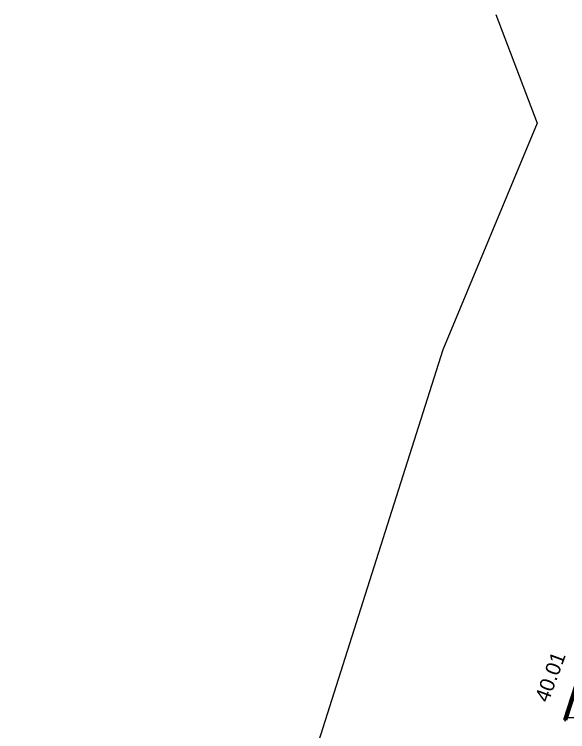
# Model space of a CAD drawing. Header units: centimetres. Extents: x 63871 to 181827, y -95930 to 42199.
# Drawn here: x 163371 to 170158, y -17876 to -9067 of the extents above; entities that cross this region are included whole.
import ezdxf

# ---------------------------------------------------------------- set-up
doc = ezdxf.new("R2010")
doc.units = ezdxf.units.CM
for name, color, linetype, lineweight in [('03_PARSEL_ALN_YENI', 40, 'Continuous', 0), ('ARA SINIRLAR', 225, 'Continuous', 15), ('PARSEL SINIRI', 12, 'Continuous', 50), ('ROL_CEPHE', 1, 'Continuous', 0)]:
    doc.layers.add(name, color=color, linetype=linetype, lineweight=lineweight)
doc.styles.get("Standard").update_dxf_attribs({"font": 'Arial.ttf'})

msp = doc.modelspace()

# ---------------------------------------------------------------- linework, layer by layer
at = {"layer": '03_PARSEL_ALN_YENI'}
for p, q in [((169278.7, -9066.9), (169785.3, -10402.6)), ((169785.3, -10402.6), (168628.7, -13186.6)), ((168628.7, -13186.6), (163370.7, -29745.2))]:
    msp.add_line(p, q, dxfattribs=at)
at = {"layer": '03_PARSEL_ALN_YENI', "lineweight": 0}
for p, q in [((169278.7, -9066.9), (169785.3, -10402.6)), ((169785.3, -10402.6), (168628.7, -13186.6)), ((168628.7, -13186.6), (163370.7, -29745.2))]:
    msp.add_line(p, q, dxfattribs=at)
at = {"layer": 'ARA SINIRLAR', "color": 5}
msp.add_line((172873.6, -17706.7), (170147.5, -17706.7), dxfattribs=at)
at = {"layer": 'PARSEL SINIRI'}
msp.add_line((170137.9, -17736.3), (170118.9, -17730.2), dxfattribs=at)
for points in [[(170596.3, -16256.6), (170355.6, -16999.6), (170118.9, -17730.2)], [(170615.3, -16262.7), (170374.6, -17005.8), (170137.9, -17736.3)]]:
    msp.add_lwpolyline(points, dxfattribs=at)

# ---------------------------------------------------------------- texts
at = {"layer": 'ROL_CEPHE', "lineweight": 0}
msp.add_text('40.01', height=180, rotation=69.67451, dxfattribs=at).set_placement((169919.4, -17528.4))

doc.saveas('drawing.dxf')
